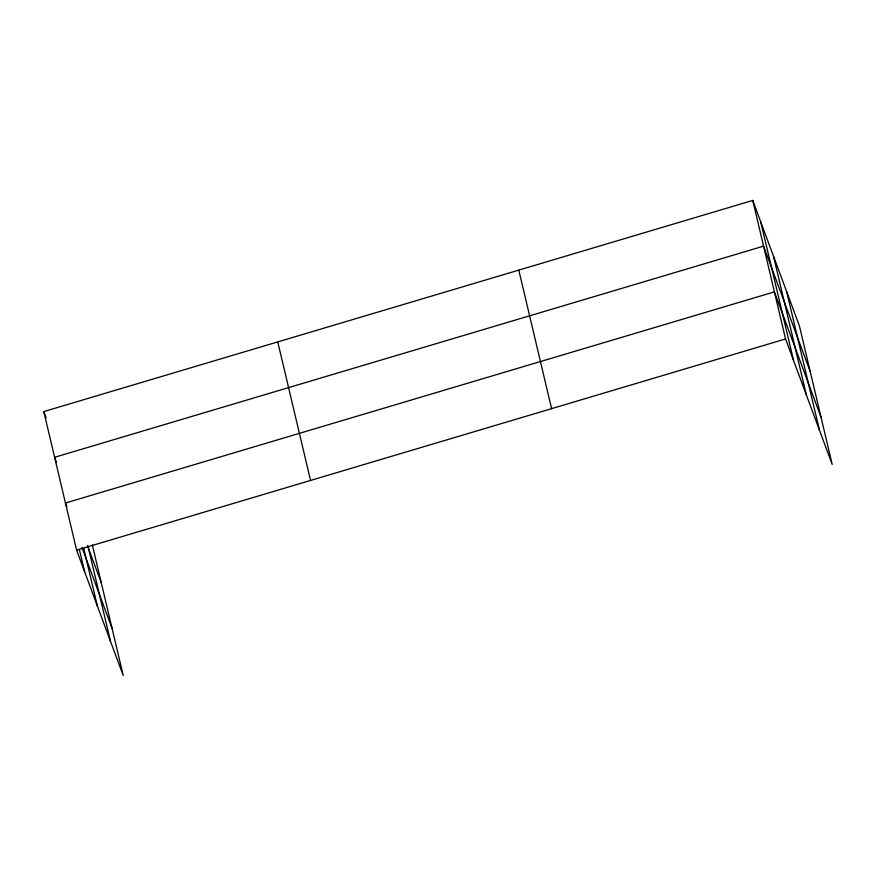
<?xml version="1.0" encoding="UTF-8"?>
<svg xmlns="http://www.w3.org/2000/svg" width="876" height="876" viewBox="0 0 876 876"><rect width="100%" height="100%" fill="white"/><g stroke="black" fill="none" stroke-linecap="round" stroke-linejoin="round"><path stroke-width="1.31" d="M92.308 544.861L123.242 675.571L76.595 550.128L43.8 411.589L752.758 200.429L799.405 325.872L832.2 464.411L785.553 338.968L752.758 200.429M76.595 550.128L785.553 338.968M810.223 371.588L763.576 246.145L54.619 457.305L56.513 462.375M821.053 417.305L774.395 291.872L65.448 503.032L66.861 506.832M43.8 411.589L46.154 417.929M87.589 545.934L101.277 582.748M81.961 547.434L112.095 628.464M786.659 291.588L819.454 430.127M773.519 256.263L806.314 394.802M760.762 221.978L793.568 360.518M518.8 270.115L551.595 408.654M277.758 341.903L310.553 480.453M87.907 545.847L110.496 641.287M83.735 548.409L97.356 605.962M79.344 549.438L84.611 571.678"/></g></svg>
